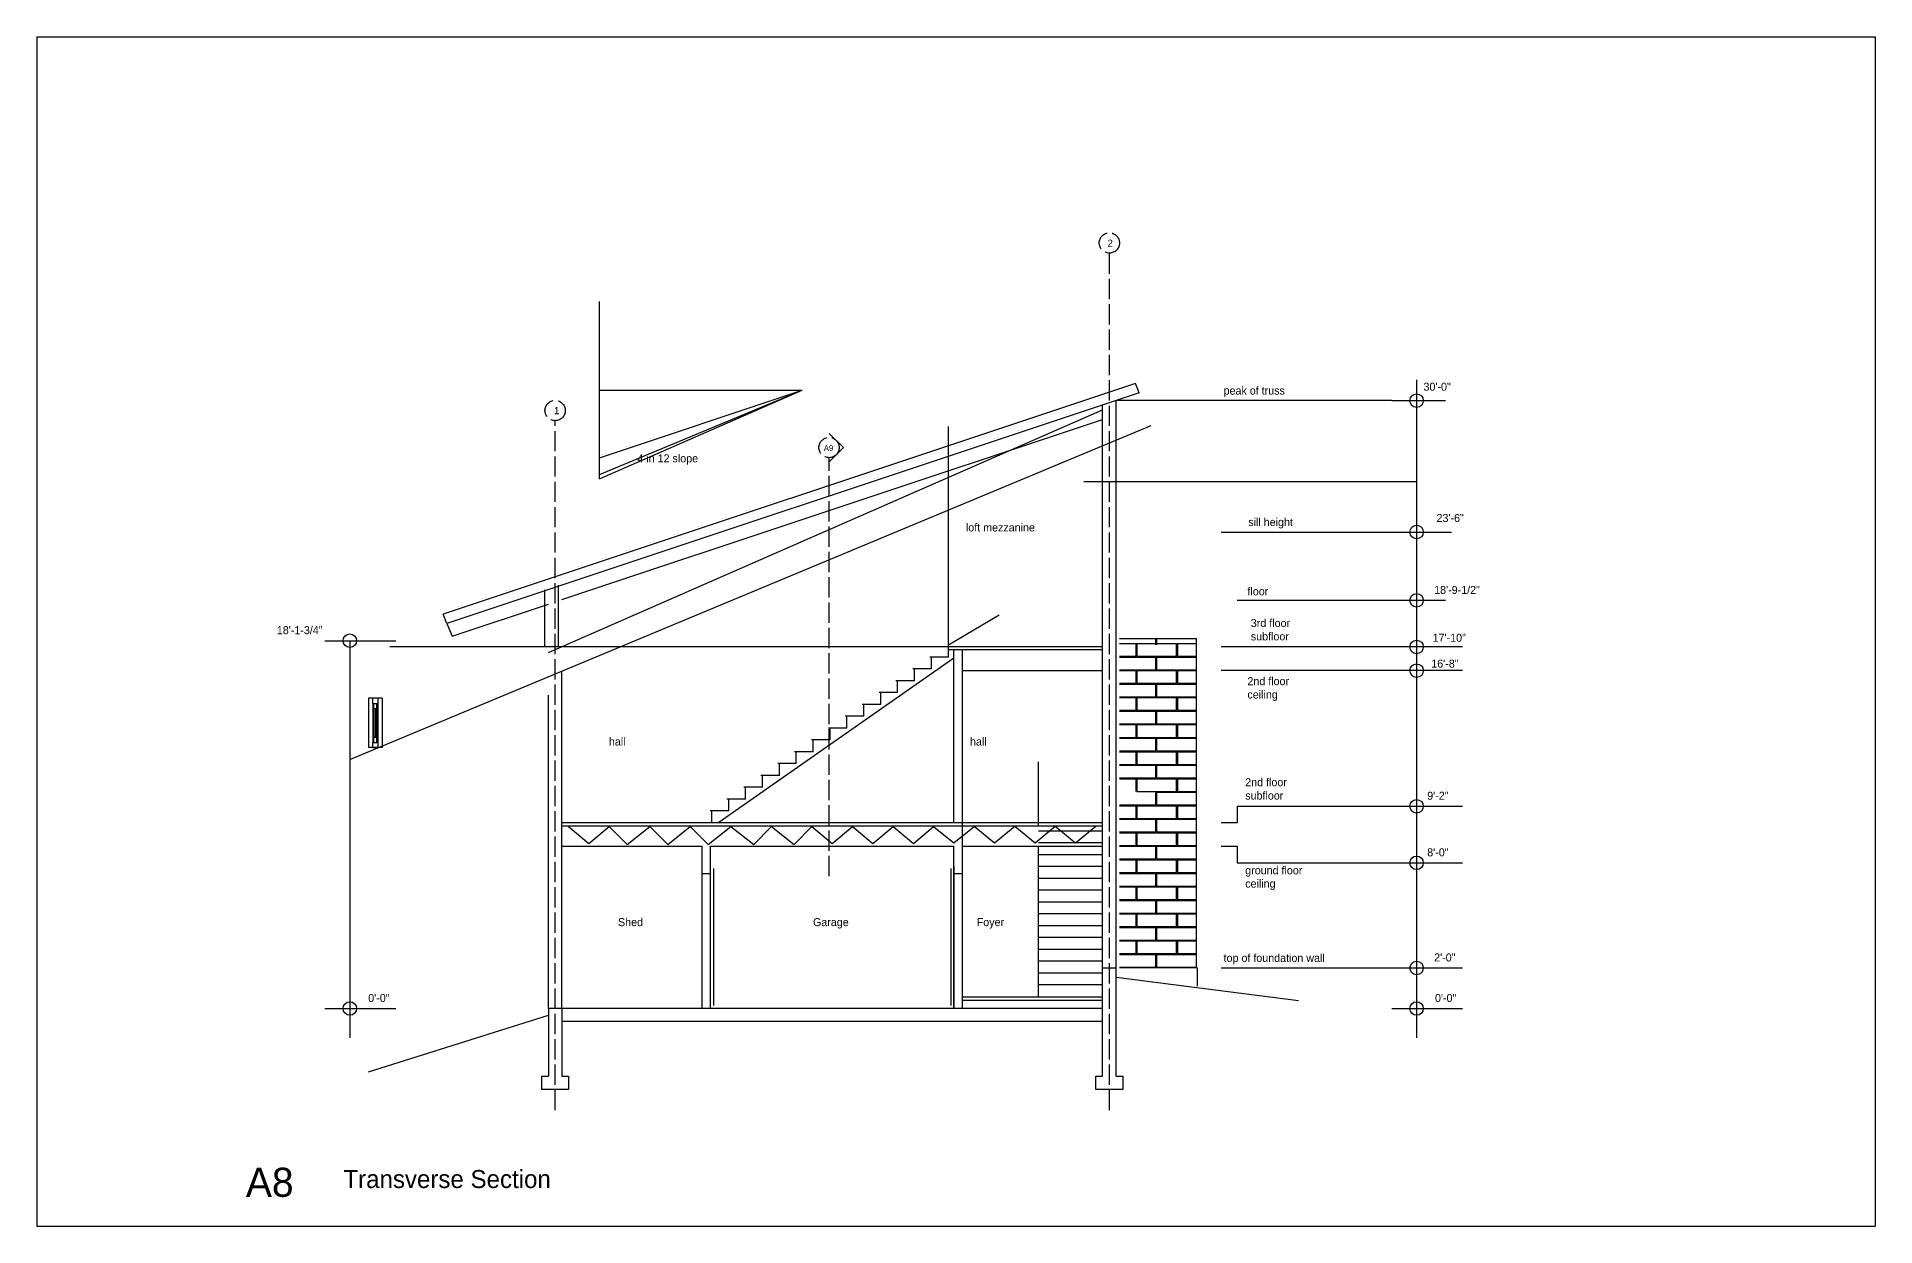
# Model space of a CAD drawing. Header units: inches. Extents: x 967 to 7501, y 257 to 3634.
# Drawn here: x 2166 to 3254, y 2730 to 3434 of the extents above; entities that cross this region are included whole.
import ezdxf

# ---------------------------------------------------------------- set-up
doc = ezdxf.new("R2010")
doc.units = ezdxf.units.IN
doc.header["$MEASUREMENT"] = 0
doc.linetypes.add('ACAD_ISO02W100', pattern=[15, 12, -3])
for name, color, linetype in [('blocks', 251, 'Continuous'), ('const', 7, 'Continuous'), ('e1', 7, 'Continuous'), ('e2', 251, 'Continuous'), ('glass', 172, 'Continuous'), ('grid', 252, 'ACAD_ISO02W100'), ('millwork', 253, 'Continuous'), ('stairs', 140, 'Continuous'), ('walls', 7, 'Continuous')]:
    doc.layers.add(name, color=color, linetype=linetype)

msp = doc.modelspace()

# ---------------------------------------------------------------- linework, layer by layer
for p, q in [((2166, 3434.3), (3254, 3434.3)), ((2166, 3434.3), (2166, 2730.3)), ((3254, 3434.3), (3254, 2730.3)), ((2166, 3235.3), (2166, 2730.3)), ((2796.8, 2883.2), (2804.8, 2883.2)), ((2166, 2730.3), (2836.2, 2730.3)), ((2166, 2730.3), (3254, 2730.3))]:
    msp.add_line(p, q)
at = {"layer": 'blocks'}
for p, q in [((2806.8, 3075.2), (2816.6, 3075.2)), ((2816.6, 3067.7), (2816.6, 3075.2)), ((2817.1, 3075.2), (2840.6, 3075.2)), ((2817.1, 3075.2), (2817.1, 3067.7)), ((2828.3, 3074.5), (2828.3, 3078)), ((2828.8, 3074.5), (2828.8, 3078)), ((2840.6, 3067.7), (2840.6, 3075.2)), ((2841.1, 3075.2), (2852.3, 3075.2)), ((2841.1, 3075.2), (2841.1, 3067.7)), ((2806.8, 3067.7), (2816.6, 3067.7)), ((2806.8, 3067.2), (2828.3, 3067.2)), ((2806.8, 3059.7), (2828.3, 3059.7)), ((2806.8, 3059.2), (2816.6, 3059.2)), ((2816.6, 3051.7), (2816.6, 3059.2)), ((2817.1, 3067.7), (2840.6, 3067.7)), ((2817.1, 3059.2), (2840.6, 3059.2)), ((2817.1, 3059.2), (2817.1, 3051.7)), ((2828.3, 3059.7), (2828.3, 3067.2)), ((2828.8, 3067.2), (2852.3, 3067.2)), ((2828.8, 3059.7), (2828.8, 3067.2)), ((2828.8, 3059.7), (2852.3, 3059.7)), ((2840.6, 3051.7), (2840.6, 3059.2)), ((2841.1, 3067.7), (2852.3, 3067.7)), ((2841.1, 3059.2), (2852.3, 3059.2)), ((2841.1, 3059.2), (2841.1, 3051.7)), ((2806.8, 3051.7), (2816.6, 3051.7)), ((2806.8, 3051.2), (2828.3, 3051.2)), ((2817.1, 3051.7), (2840.6, 3051.7)), ((2828.3, 3043.7), (2828.3, 3051.2)), ((2828.8, 3051.2), (2852.3, 3051.2)), ((2828.8, 3043.7), (2828.8, 3051.2)), ((2841.1, 3051.7), (2852.3, 3051.7)), ((2806.8, 3043.7), (2828.3, 3043.7)), ((2806.8, 3043.2), (2816.6, 3043.2)), ((2806.8, 3035.7), (2816.6, 3035.7)), ((2816.6, 3035.7), (2816.6, 3043.2)), ((2817.1, 3043.2), (2840.6, 3043.2)), ((2817.1, 3043.2), (2817.1, 3035.7)), ((2817.1, 3035.7), (2840.6, 3035.7)), ((2828.8, 3043.7), (2852.3, 3043.7)), ((2840.6, 3035.7), (2840.6, 3043.2)), ((2841.1, 3043.2), (2852.3, 3043.2)), ((2841.1, 3043.2), (2841.1, 3035.7)), ((2841.1, 3035.7), (2852.3, 3035.7)), ((2806.8, 3035.2), (2828.3, 3035.2)), ((2806.8, 3027.7), (2828.3, 3027.7)), ((2806.8, 3027.2), (2816.6, 3027.2)), ((2816.6, 3019.7), (2816.6, 3027.2)), ((2817.1, 3027.2), (2840.6, 3027.2)), ((2817.1, 3027.2), (2817.1, 3019.7)), ((2828.3, 3027.7), (2828.3, 3035.2)), ((2828.8, 3035.2), (2852.3, 3035.2)), ((2828.8, 3027.7), (2828.8, 3035.2)), ((2828.8, 3027.7), (2852.3, 3027.7)), ((2840.6, 3019.7), (2840.6, 3027.2)), ((2841.1, 3027.2), (2852.3, 3027.2)), ((2841.1, 3027.2), (2841.1, 3019.7)), ((2806.8, 3019.7), (2816.6, 3019.7)), ((2806.8, 3019.2), (2828.3, 3019.2)), ((2817.1, 3019.7), (2840.6, 3019.7)), ((2828.3, 3011.7), (2828.3, 3019.2)), ((2828.8, 3019.2), (2852.3, 3019.2)), ((2828.8, 3011.7), (2828.8, 3019.2)), ((2841.1, 3019.7), (2852.3, 3019.7)), ((2806.8, 3011.7), (2828.3, 3011.7)), ((2806.8, 3011.2), (2816.6, 3011.2)), ((2806.8, 3003.7), (2816.6, 3003.7)), ((2806.8, 3003.2), (2828.3, 3003.2)), ((2816.6, 3003.7), (2816.6, 3011.2)), ((2817.1, 3011.2), (2840.6, 3011.2)), ((2817.1, 3011.2), (2817.1, 3003.7)), ((2817.1, 3003.7), (2840.6, 3003.7)), ((2828.3, 2995.7), (2828.3, 3003.2)), ((2828.8, 3011.7), (2852.3, 3011.7)), ((2828.8, 3003.2), (2852.3, 3003.2)), ((2828.8, 2995.7), (2828.8, 3003.2)), ((2840.6, 3003.7), (2840.6, 3011.2)), ((2841.1, 3011.2), (2852.3, 3011.2)), ((2841.1, 3011.2), (2841.1, 3003.7)), ((2841.1, 3003.7), (2852.3, 3003.7)), ((2806.8, 2995.7), (2828.3, 2995.7)), ((2806.8, 2995.2), (2816.6, 2995.2)), ((2816.6, 2987.7), (2816.6, 2995.2)), ((2817.1, 2995.2), (2840.6, 2995.2)), ((2817.1, 2995.2), (2817.1, 2987.7)), ((2828.8, 2995.7), (2852.3, 2995.7)), ((2840.6, 2987.7), (2840.6, 2995.2)), ((2841.1, 2995.2), (2852.3, 2995.2)), ((2841.1, 2995.2), (2841.1, 2987.7)), ((2817.1, 2987.7), (2840.6, 2987.7)), ((2828.3, 2979.7), (2828.3, 2987.2)), ((2828.8, 2987.2), (2852.3, 2987.2)), ((2828.8, 2979.7), (2828.8, 2987.2)), ((2841.1, 2987.7), (2852.3, 2987.7)), ((2806.8, 2979.7), (2828.3, 2979.7)), ((2806.8, 2979.2), (2816.6, 2979.2)), ((2806.8, 2971.7), (2816.6, 2971.7)), ((2806.8, 2971.2), (2828.3, 2971.2)), ((2816.6, 2971.7), (2816.6, 2979.2)), ((2817.1, 2979.2), (2840.6, 2979.2)), ((2817.1, 2979.2), (2817.1, 2971.7)), ((2817.1, 2971.7), (2840.6, 2971.7)), ((2828.3, 2963.7), (2828.3, 2971.2)), ((2828.8, 2979.7), (2852.3, 2979.7)), ((2828.8, 2971.2), (2852.3, 2971.2)), ((2828.8, 2963.7), (2828.8, 2971.2)), ((2840.6, 2971.7), (2840.6, 2979.2)), ((2841.1, 2979.2), (2852.3, 2979.2)), ((2841.1, 2979.2), (2841.1, 2971.7)), ((2841.1, 2971.7), (2852.3, 2971.7)), ((2806.8, 2963.7), (2828.3, 2963.7)), ((2806.8, 2963.2), (2816.6, 2963.2)), ((2816.6, 2955.7), (2816.6, 2963.2)), ((2817.1, 2963.2), (2840.6, 2963.2)), ((2817.1, 2963.2), (2817.1, 2955.7)), ((2828.8, 2963.7), (2852.3, 2963.7)), ((2840.6, 2955.7), (2840.6, 2963.2)), ((2841.1, 2963.2), (2852.3, 2963.2)), ((2841.1, 2963.2), (2841.1, 2955.7)), ((2806.8, 2955.7), (2816.6, 2955.7)), ((2806.8, 2955.2), (2828.3, 2955.2)), ((2817.1, 2955.7), (2840.6, 2955.7)), ((2828.3, 2947.7), (2828.3, 2955.2)), ((2828.8, 2955.2), (2852.3, 2955.2)), ((2828.8, 2947.7), (2828.8, 2955.2)), ((2841.1, 2955.7), (2852.3, 2955.7)), ((2806.8, 2947.7), (2828.3, 2947.7)), ((2806.8, 2947.2), (2816.6, 2947.2)), ((2806.8, 2939.7), (2816.6, 2939.7)), ((2806.8, 2939.2), (2828.3, 2939.2)), ((2816.6, 2939.7), (2816.6, 2947.2)), ((2817.1, 2947.2), (2840.6, 2947.2)), ((2817.1, 2947.2), (2817.1, 2939.7)), ((2817.1, 2939.7), (2840.6, 2939.7)), ((2828.3, 2931.7), (2828.3, 2939.2)), ((2828.8, 2947.7), (2852.3, 2947.7)), ((2828.8, 2939.2), (2852.3, 2939.2)), ((2828.8, 2931.7), (2828.8, 2939.2)), ((2840.6, 2939.7), (2840.6, 2947.2)), ((2841.1, 2947.2), (2852.3, 2947.2)), ((2841.1, 2947.2), (2841.1, 2939.7)), ((2841.1, 2939.7), (2852.3, 2939.7)), ((2806.8, 2931.7), (2828.3, 2931.7)), ((2806.8, 2931.2), (2816.6, 2931.2)), ((2816.6, 2923.7), (2816.6, 2931.2)), ((2817.1, 2931.2), (2840.6, 2931.2)), ((2817.1, 2931.2), (2817.1, 2923.7)), ((2828.8, 2931.7), (2852.3, 2931.7)), ((2840.6, 2923.7), (2840.6, 2931.2)), ((2841.1, 2931.2), (2852.3, 2931.2)), ((2841.1, 2931.2), (2841.1, 2923.7)), ((2806.8, 2923.7), (2816.6, 2923.7)), ((2806.8, 2923.2), (2828.3, 2923.2)), ((2817.1, 2923.7), (2840.6, 2923.7)), ((2828.3, 2915.7), (2828.3, 2923.2)), ((2828.8, 2923.2), (2852.3, 2923.2)), ((2828.8, 2915.7), (2828.8, 2923.2)), ((2841.1, 2923.7), (2852.3, 2923.7)), ((2806.8, 2915.7), (2828.3, 2915.7)), ((2806.8, 2915.2), (2816.6, 2915.2)), ((2806.8, 2907.7), (2816.6, 2907.7)), ((2806.8, 2907.2), (2828.3, 2907.2)), ((2816.6, 2907.7), (2816.6, 2915.2)), ((2817.1, 2915.2), (2840.6, 2915.2)), ((2817.1, 2915.2), (2817.1, 2907.7)), ((2817.1, 2907.7), (2840.6, 2907.7)), ((2828.3, 2899.7), (2828.3, 2907.2)), ((2828.8, 2915.7), (2852.3, 2915.7)), ((2828.8, 2899.7), (2828.8, 2907.2)), ((2828.8, 2907.2), (2852.3, 2907.2)), ((2840.6, 2907.7), (2840.6, 2915.2)), ((2841.1, 2915.2), (2852.3, 2915.2)), ((2841.1, 2915.2), (2841.1, 2907.7)), ((2841.1, 2907.7), (2852.3, 2907.7)), ((2806.8, 2899.7), (2828.3, 2899.7)), ((2806.8, 2899.2), (2816.6, 2899.2)), ((2816.6, 2891.7), (2816.6, 2899.2)), ((2817.1, 2899.2), (2840.6, 2899.2)), ((2817.1, 2899.2), (2817.1, 2891.7)), ((2828.8, 2899.7), (2852.3, 2899.7)), ((2840.6, 2891.7), (2840.6, 2899.2)), ((2841.1, 2899.2), (2841.1, 2891.7)), ((2841.1, 2899.2), (2852.3, 2899.2)), ((2806.8, 2891.7), (2816.6, 2891.7)), ((2806.8, 2891.2), (2828.3, 2891.2)), ((2806.8, 2883.7), (2828.3, 2883.7)), ((2817.1, 2891.7), (2840.6, 2891.7)), ((2828.3, 2883.7), (2828.3, 2891.2)), ((2828.8, 2891.2), (2852.3, 2891.2)), ((2828.8, 2883.7), (2828.8, 2891.2)), ((2828.8, 2883.7), (2852.3, 2883.7)), ((2841.1, 2891.7), (2852.3, 2891.7))]:
    msp.add_line(p, q, dxfattribs=at)
at = {"layer": 'e1'}
for p, q in [((2708.8, 2969.2), (2708.8, 3071.4)), ((2713.8, 2969.2), (2713.8, 3071.4)), ((2559.8, 2859.2), (2559.8, 2939.2)), ((2564.8, 2859.2), (2564.8, 2939.2)), ((2708.8, 2859.2), (2708.8, 2939.2)), ((2713.8, 2859.2), (2713.8, 2939.2))]:
    msp.add_line(p, q, dxfattribs=at)
at = {"layer": 'e2'}
for p, q in [((2982.6, 3231.2), (2982.6, 2841.8)), ((2967.9, 3219), (2804.8, 3219)), ((2967.9, 3219), (2999.7, 3219)), ((2476.8, 3101.3), (2796.8, 3207.9)), ((2866.9, 3141.2), (3003.3, 3141.2)), ((2411.9, 3079.6), (2468.8, 3098.6)), ((2876.5, 3100.8), (2999.7, 3100.8)), ((2408.8, 3087), (2411.9, 3079.6)), ((2336.6, 3076.9), (2378.5, 3076.9)), ((2351.3, 3076.9), (2351.3, 2841.8)), ((2852.3, 3078), (2806.8, 3078)), ((2852.3, 2883.7), (2852.3, 3078)), ((3009.8, 3073.2), (2866.9, 3073.2)), ((3009.8, 3059.2), (2866.9, 3059.2)), ((2890.9, 3059.2), (2876.5, 3059.2)), ((2362.4, 3042.8), (2362.4, 3013.6)), ((2364.9, 3039.8), (2364.9, 3016.6)), ((2365.5, 3036.8), (2365.5, 3019.6)), ((2367.3, 3036.8), (2367.3, 3019.6)), ((2367.9, 3039.8), (2367.9, 3016.6)), ((2370.4, 3042.8), (2370.4, 3013.6)), ((2758.8, 2966.9), (2758.8, 3005.2)), ((2876.5, 2978.9), (3009.8, 2978.9)), ((2876.5, 2978.9), (2876.5, 2969.2)), ((2480.8, 2966.9), (2492.8, 2956.9)), ((2492.8, 2956.9), (2504.8, 2966.9)), ((2504.8, 2966.9), (2515.4, 2956.3)), ((2515.4, 2956.3), (2528.8, 2966.9)), ((2528.8, 2966.9), (2539.4, 2956.3)), ((2539.4, 2956.3), (2552.8, 2966.9)), ((2552.8, 2966.9), (2563.4, 2956.3)), ((2563.4, 2956.3), (2576.8, 2966.9)), ((2576.8, 2966.9), (2590.3, 2956.3)), ((2590.3, 2956.3), (2600.8, 2966.9)), ((2600.8, 2966.9), (2614.3, 2956.3)), ((2614.3, 2956.3), (2624.8, 2966.9)), ((2624.8, 2966.9), (2636.8, 2956.9)), ((2636.8, 2956.9), (2648.8, 2966.9)), ((2648.8, 2966.9), (2660.8, 2956.9)), ((2660.8, 2956.9), (2672.8, 2966.9)), ((2672.8, 2966.9), (2684.8, 2956.9)), ((2684.8, 2956.9), (2696.8, 2966.9)), ((2696.8, 2966.9), (2708.8, 2957.2)), ((2708.8, 2957.2), (2720.8, 2966.9)), ((2720.8, 2967.2), (2732.8, 2957.2)), ((2732.8, 2957.2), (2744.8, 2967.2)), ((2744.8, 2967.2), (2756.8, 2957.2)), ((2756.8, 2957.2), (2768.8, 2967.2)), ((2768.8, 2967.2), (2780.8, 2957.2)), ((2780.8, 2957.2), (2792.8, 2967.2)), ((2866.9, 2969.2), (2876.5, 2969.2)), ((2866.9, 2955.2), (2876.5, 2955.2)), ((2876.5, 2955.2), (2876.5, 2945.4)), ((2876.5, 2945.4), (3009.8, 2945.4)), ((2866.9, 2883.2), (3009.8, 2883.2)), ((2852.8, 2883.2), (2806.8, 2883.2)), ((2852.8, 2883.2), (2852.8, 2872.5)), ((2336.6, 2859.2), (2378.5, 2859.2)), ((2967.9, 2859.2), (3009.8, 2859.2))]:
    msp.add_line(p, q, dxfattribs=at)
for centre in [(2982.6, 3219), (2982.6, 3141.2), (2982.6, 3100.8), (2351.3, 3076.9), (2982.6, 3073.2), (2982.6, 3059.2), (2982.6, 2978.9), (2982.6, 2945.4), (2982.6, 2883.2), (2351.3, 2859.2), (2982.6, 2859.2)]:
    msp.add_circle(centre, 4, dxfattribs=at)
at = {"layer": 'glass'}
msp.add_line((2366.4, 3036.8), (2366.4, 3019.6), dxfattribs=at)
at = {"layer": 'grid'}
for p, q in [((2800.8, 2799), (2800.8, 3306.3)), ((2472.8, 2799), (2472.8, 3207.1)), ((2634.9, 2937.5), (2634.9, 3185.2))]:
    msp.add_line(p, q, dxfattribs=at)
for centre in [(2800.8, 3312.3), (2472.8, 3213.1), (2634.9, 3191.2)]:
    msp.add_circle(centre, 6, dxfattribs=at)
at = {"layer": 'millwork'}
for p, q in [((2499, 3172.7), (2499, 3277.7)), ((2499, 3215.2), (2499, 3225.2)), ((2499, 3225.2), (2619, 3225.2)), ((2499, 3185.2), (2619, 3225.2)), ((2499, 3205.2), (2499, 3215.2)), ((2499, 3195.2), (2499, 3205.2)), ((2758.8, 2866.2), (2758.8, 2955.2))]:
    msp.add_line(p, q, dxfattribs=at)
at = {"layer": 'stairs'}
for p, q in [((2705.5, 3067.2), (2705.5, 3074.2)), ((2695.5, 3060.2), (2684.5, 3060.2)), ((2685.5, 3053.2), (2685.5, 3060.2)), ((2705.5, 3067.2), (2694.5, 3067.2)), ((2695.5, 3060.2), (2695.5, 3067.2)), ((2685.5, 3053.2), (2674.5, 3053.2)), ((2675.5, 3046.2), (2675.5, 3053.2)), ((2665.5, 3039.2), (2654.5, 3039.2)), ((2655.5, 3032.2), (2655.5, 3039.2)), ((2675.5, 3046.2), (2664.5, 3046.2)), ((2665.5, 3039.2), (2665.5, 3046.2)), ((2645.5, 3025.2), (2634.5, 3025.2)), ((2635.5, 3018.2), (2635.5, 3025.2)), ((2655.5, 3032.2), (2644.5, 3032.2)), ((2645.5, 3025.2), (2645.5, 3032.2)), ((2635.5, 3018.2), (2624.5, 3018.2)), ((2625.5, 3011.2), (2625.5, 3018.2)), ((2615.5, 3004.2), (2604.5, 3004.2)), ((2605.5, 2997.2), (2605.5, 3004.2)), ((2625.5, 3011.2), (2614.5, 3011.2)), ((2615.5, 3004.2), (2615.5, 3011.2)), ((2605.5, 2997.2), (2594.5, 2997.2)), ((2595.5, 2990.2), (2595.5, 2997.2)), ((2585.5, 2983.2), (2574.5, 2983.2)), ((2575.5, 2976.2), (2575.5, 2983.2)), ((2595.5, 2990.2), (2584.5, 2990.2)), ((2585.5, 2983.2), (2585.5, 2990.2)), ((2575.5, 2976.2), (2564.5, 2976.2)), ((2565.5, 2969.2), (2565.5, 2976.2)), ((2796.8, 2964.2), (2758.8, 2964.2)), ((2796.8, 2957.2), (2758.8, 2957.2)), ((2796.8, 2950.2), (2758.8, 2950.2)), ((2796.8, 2943.2), (2758.8, 2943.2)), ((2796.8, 2936.2), (2758.8, 2936.2)), ((2796.8, 2929.2), (2758.8, 2929.2)), ((2796.8, 2922.2), (2758.8, 2922.2)), ((2796.8, 2915.2), (2758.8, 2915.2)), ((2796.8, 2908.2), (2758.8, 2908.2)), ((2796.8, 2901.2), (2758.8, 2901.2)), ((2796.8, 2894.2), (2758.8, 2894.2)), ((2796.8, 2887.2), (2758.8, 2887.2)), ((2796.8, 2880.2), (2758.8, 2880.2)), ((2796.8, 2873.2), (2758.8, 2873.2))]:
    msp.add_line(p, q, dxfattribs=at)
at = {"layer": 'walls'}
for p, q in [((2816.2, 3229.1), (2406.5, 3092.6)), ((2818.5, 3223.6), (2408.8, 3087)), ((2499, 3172.7), (2619, 3225.2)), ((2499, 3175.2), (2619, 3225.2)), ((2818.5, 3223.6), (2816.2, 3229.1)), ((2468.8, 3070), (2796.8, 3213.5)), ((2796.8, 2883.2), (2796.8, 3216.4)), ((2804.8, 2883.2), (2804.8, 3219)), ((2351.3, 3006.6), (2825.5, 3204.2)), ((2634.9, 3199.6), (2643.4, 3191.2)), ((2705.5, 3074.2), (2705.5, 3203.7)), ((2634.9, 3182.7), (2643.4, 3191.2)), ((2982.6, 3171), (2785.7, 3171)), ((2466.8, 3073.9), (2466.8, 3107)), ((2474.8, 3073.9), (2474.8, 3109.7)), ((2408.8, 3087), (2406.5, 3092.6)), ((2735.5, 3092), (2705.5, 3074.2)), ((2796.8, 3073.2), (2375, 3073.2)), ((2796.8, 3073.2), (2705.5, 3073.2)), ((2796.8, 3071.4), (2705.5, 3071.4)), ((2476.8, 2859.2), (2476.8, 3058.9)), ((2708.8, 3066.5), (2569.7, 2969.2)), ((2713.8, 3059.2), (2796.8, 3059.2)), ((2370.4, 3042.8), (2362.4, 3042.8)), ((2364.9, 3039.8), (2364.9, 3042.8)), ((2364.9, 3039.8), (2367.9, 3039.8)), ((2365.5, 3036.8), (2365.5, 3039.8)), ((2365.5, 3036.8), (2367.3, 3036.8)), ((2367.3, 3036.8), (2367.3, 3039.8)), ((2367.9, 3042.8), (2367.9, 3039.8)), ((2468.8, 2859.2), (2468.8, 3044.7)), ((2364.9, 3016.6), (2367.9, 3016.6)), ((2364.9, 3013.6), (2364.9, 3016.6)), ((2365.5, 3016.6), (2365.5, 3019.6)), ((2367.3, 3019.6), (2365.5, 3019.6)), ((2367.3, 3016.6), (2367.3, 3019.6)), ((2367.9, 3016.6), (2367.9, 3013.6)), ((2370.4, 3013.6), (2362.4, 3013.6)), ((2364.9, 3013.6), (2367.9, 3013.6)), ((2713.8, 2955.2), (2713.8, 2981.4)), ((2476.8, 2969.2), (2796.8, 2969.2)), ((2476.8, 2967.4), (2796.8, 2967.4)), ((2476.8, 2955.2), (2559.8, 2955.2)), ((2559.8, 2939.2), (2559.8, 2955.2)), ((2564.8, 2955.2), (2708.8, 2955.2)), ((2564.8, 2939.2), (2564.8, 2955.2)), ((2708.8, 2957.2), (2708.8, 2957.2)), ((2708.8, 2939.2), (2708.8, 2955.2)), ((2713.8, 2955.2), (2796.8, 2955.2)), ((2713.8, 2939.2), (2713.8, 2955.2)), ((2559.8, 2939.2), (2564.8, 2939.2)), ((2566.6, 2942.1), (2566.6, 2860.9)), ((2707, 2942.1), (2707, 2860.9)), ((2708.8, 2943.2), (2708.8, 2859.2)), ((2708.8, 2939.2), (2713.8, 2939.2)), ((2796.8, 2819.2), (2796.8, 2883.2)), ((2804.8, 2819.2), (2804.8, 2883.2)), ((2804.8, 2877.8), (2912.7, 2864)), ((2713.8, 2866.2), (2796.8, 2866.2)), ((2713.8, 2864.2), (2796.8, 2864.2)), ((2362.3, 2821.7), (2468.8, 2855.2)), ((2796.8, 2859.2), (2468.8, 2859.2)), ((2468.8, 2859.2), (2468.8, 2839.7)), ((2468.8, 2856.4), (2468.8, 2819.2)), ((2476.8, 2859.2), (2476.8, 2819.2)), ((2476.8, 2851.7), (2796.8, 2851.7)), ((2464.8, 2819.2), (2468.8, 2819.2)), ((2464.8, 2819.2), (2464.8, 2811.2)), ((2476.8, 2819.2), (2480.8, 2819.2)), ((2480.8, 2819.2), (2480.8, 2811.2)), ((2792.8, 2819.2), (2796.8, 2819.2)), ((2792.8, 2811.2), (2792.8, 2819.2)), ((2804.8, 2819.2), (2808.8, 2819.2)), ((2808.8, 2819.2), (2808.8, 2811.2)), ((2480.8, 2811.2), (2464.8, 2811.2)), ((2468.8, 2811.2), (2464.8, 2811.2)), ((2808.8, 2811.2), (2792.8, 2811.2))]:
    msp.add_line(p, q, dxfattribs=at)

# ---------------------------------------------------------------- texts
at = {"layer": 'const', "attachment_point": 1}
for s, insert, char_height, width in [('2', (2799.7, 3314.3), 4.26, 1625.197), ('peak of truss', (2868.4, 3227.3), 4.736, 1805.775), ('30\'-0"', (2986.7, 3229.6), 4.74, 1805.775), ('1', (2472.1, 3215.2), 4.26, 1625.197), ('A9', (2631.8, 3192.6), 3.41, 1300.158), ('4 in 12 slope', (2521.5, 3187.2), 4.736, 1805.775), ('loft mezzanine', (2715.9, 3146.3), 4.736, 1805.775), ('sill height', (2883, 3149.5), 4.736, 1805.775), ('23\'-6"', (2994.4, 3151.9), 4.74, 1805.775), ('floor', (2882.5, 3108.5), 4.74, 1805.775), ('18\'-9-1/2"', (2993, 3109.3), 4.74, 1805.775), ('3rd floor^Jsubfloor', (2884.5, 3089.7), 4.736, 1805.775), ('18\'-1-3/4"', (2308.1, 3085.5), 4.74, 1805.775), ('17\'-10"', (2992.1, 3081), 4.74, 1805.775), ('\\P16\'-8"', (2991.3, 3073.6), 4.74, 1805.775), ('\\P2nd floor^Jceiling', (2882.5, 3063.2), 4.736, 1805.775), ('hall', (2504.6, 3019.6), 4.74, 1805.775), ('hall', (2718.3, 3019.6), 4.74, 1805.775), ('2nd floor^Jsubfloor', (2881.2, 2995.5), 4.736, 1805.775), ('9\'-2"', (2988.9, 2987.5), 4.74, 1805.775), ('8\'-0"', (2988.9, 2954), 4.74, 1805.775), ('ground floor^Jceiling', (2881.2, 2943.4), 4.736, 1805.775), ('Shed', (2510, 2912.7), 4.74, 1805.775), ('Garage', (2625.4, 2912.7), 4.74, 1805.775), ('Foyer', (2722.3, 2912.7), 4.74, 1805.775), ('top of foundation wall', (2868.4, 2891.5), 4.736, 1805.775), ('2\'-0"', (2993, 2891.8), 4.74, 1805.775), ('0\'-0"', (2362.2, 2867.8), 4.74, 1805.775), ('0\'-0"', (2993.5, 2867.8), 4.74, 1805.775), ('A8', (2289.8, 2765), 17.26, 6582.049), ('Transverse Section', (2347.5, 2763.6), 10.656, 4062.993)]:
    msp.add_mtext(s, dxfattribs=dict(at, insert=insert, char_height=char_height, width=width))

doc.saveas('drawing.dxf')
